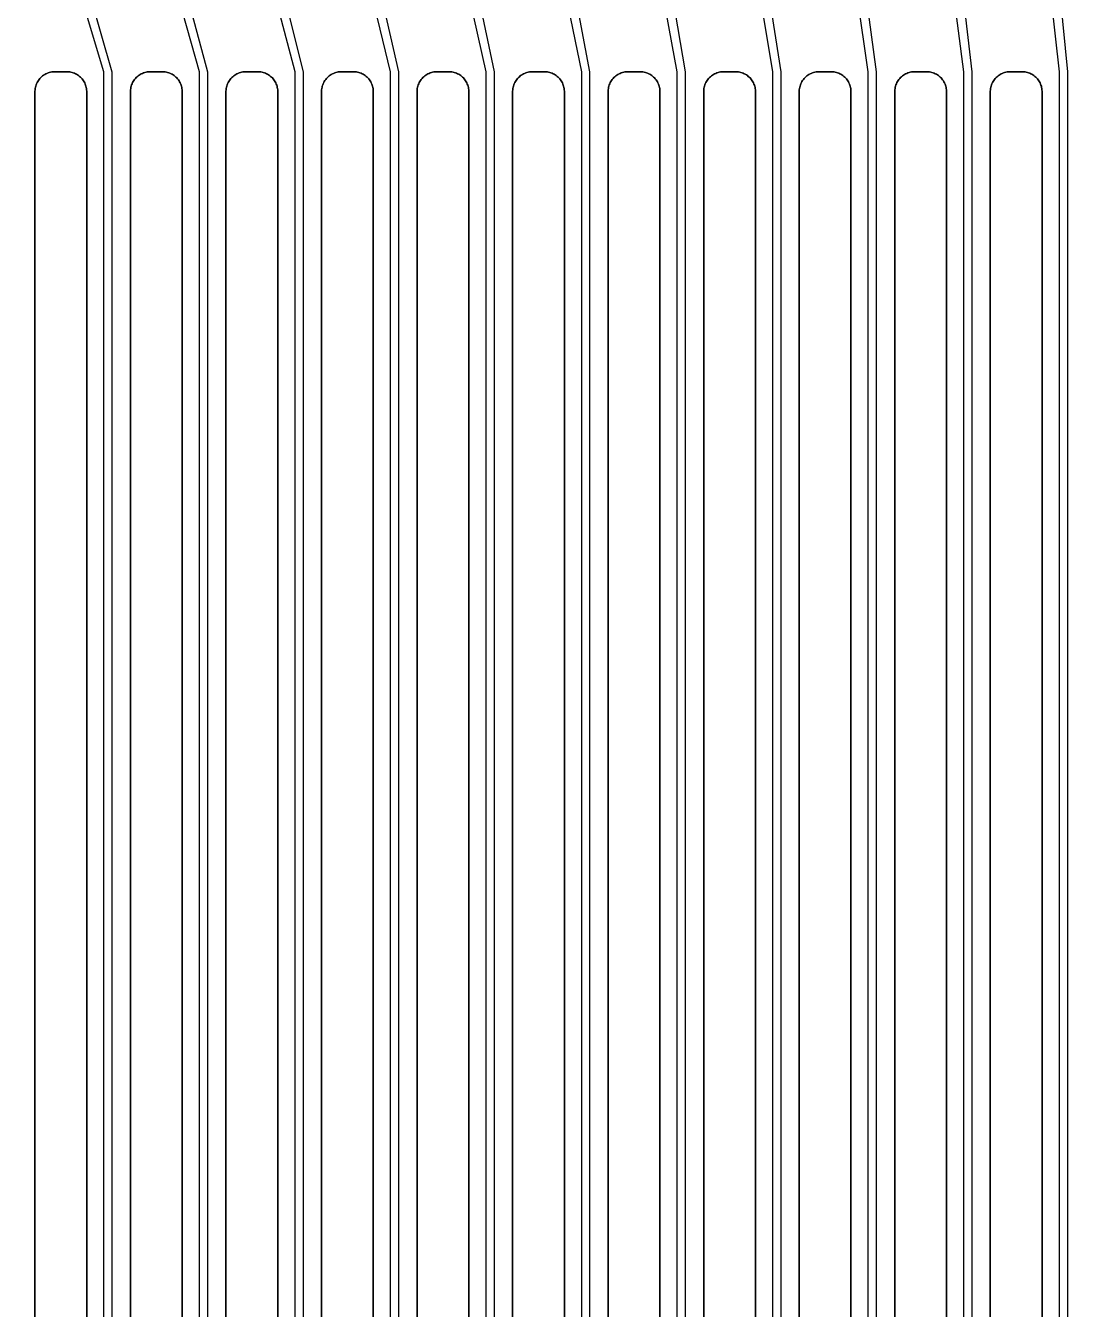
# Model space of a CAD drawing. Extents: x -2057 to 2225, y -44 to 31181.
# Drawn here: x -323.5 to -61.9, y 8729.4 to 9051.8 of the extents above; entities that cross this region are included whole.
import ezdxf

# ---------------------------------------------------------------- set-up
doc = ezdxf.new("R2010")
doc.units = 0
for name, color, linetype in [('etching', 7, 'CONTINUOUS'), ('L3D0_etching3', 5, 'CONTINUOUS'), ('metalization', 8, 'CONTINUOUS'), ('polyimide', 9, 'CONTINUOUS')]:
    doc.layers.add(name, color=color, linetype=linetype)

msp = doc.modelspace()

# ---------------------------------------------------------------- linework, layer by layer
at = {"layer": 'etching'}
for points in [[(-321.208, 2092.185), (-321.208, 9035.377), (-321.188, 9035.691), (-321.149, 9036.003), (-321.09, 9036.311), (-321.012, 9036.616), (-320.914, 9036.915), (-320.799, 9037.207), (-320.665, 9037.491), (-320.514, 9037.766), (-320.345, 9038.032), (-320.16, 9038.286), (-319.96, 9038.528), (-319.745, 9038.757), (-319.516, 9038.972), (-319.274, 9039.173), (-319.02, 9039.357), (-318.754, 9039.526), (-318.479, 9039.677), (-318.194, 9039.811), (-317.902, 9039.927), (-317.603, 9040.024), (-317.299, 9040.102), (-316.99, 9040.161), (-316.678, 9040.2), (-316.365, 9040.22), (-313.057, 9040.22), (-312.755, 9040.202), (-312.455, 9040.165), (-312.158, 9040.111), (-311.864, 9040.039), (-311.576, 9039.949), (-311.293, 9039.842), (-311.018, 9039.717), (-310.75, 9039.577), (-310.492, 9039.421), (-310.243, 9039.249), (-310.005, 9039.063), (-309.779, 9038.862), (-309.565, 9038.649), (-309.365, 9038.423), (-309.179, 9038.185), (-309.007, 9037.936), (-308.851, 9037.677), (-308.71, 9037.41), (-308.586, 9037.134), (-308.479, 9036.852), (-308.389, 9036.563), (-308.317, 9036.27), (-308.262, 9035.973), (-308.226, 9035.673), (-308.208, 9035.371), (-308.208, 1992.185)], [(-297.208, 1992.185), (-297.208, 9035.377), (-297.188, 9035.691), (-297.149, 9036.003), (-297.09, 9036.311), (-297.012, 9036.616), (-296.914, 9036.915), (-296.799, 9037.207), (-296.665, 9037.491), (-296.514, 9037.766), (-296.345, 9038.032), (-296.16, 9038.286), (-295.96, 9038.528), (-295.745, 9038.757), (-295.516, 9038.972), (-295.274, 9039.173), (-295.02, 9039.357), (-294.754, 9039.526), (-294.479, 9039.677), (-294.194, 9039.811), (-293.902, 9039.927), (-293.603, 9040.024), (-293.299, 9040.102), (-292.99, 9040.161), (-292.678, 9040.2), (-292.365, 9040.22), (-289.057, 9040.22), (-288.755, 9040.202), (-288.455, 9040.165), (-288.158, 9040.111), (-287.864, 9040.039), (-287.576, 9039.949), (-287.293, 9039.842), (-287.018, 9039.717), (-286.75, 9039.577), (-286.492, 9039.421), (-286.243, 9039.249), (-286.005, 9039.063), (-285.779, 9038.862), (-285.565, 9038.649), (-285.365, 9038.423), (-285.179, 9038.185), (-285.007, 9037.936), (-284.851, 9037.677), (-284.71, 9037.41), (-284.586, 9037.134), (-284.479, 9036.852), (-284.389, 9036.563), (-284.317, 9036.27), (-284.262, 9035.973), (-284.226, 9035.673), (-284.208, 9035.371), (-284.208, 1892.185)], [(-273.208, 1892.185), (-273.208, 9035.377), (-273.188, 9035.691), (-273.149, 9036.003), (-273.09, 9036.311), (-273.012, 9036.616), (-272.914, 9036.915), (-272.799, 9037.207), (-272.665, 9037.491), (-272.514, 9037.766), (-272.345, 9038.032), (-272.16, 9038.286), (-271.96, 9038.528), (-271.745, 9038.757), (-271.516, 9038.972), (-271.274, 9039.173), (-271.02, 9039.357), (-270.754, 9039.526), (-270.479, 9039.677), (-270.194, 9039.811), (-269.902, 9039.927), (-269.603, 9040.024), (-269.299, 9040.102), (-268.99, 9040.161), (-268.678, 9040.2), (-268.365, 9040.22), (-265.057, 9040.22), (-264.755, 9040.202), (-264.455, 9040.165), (-264.158, 9040.111), (-263.864, 9040.039), (-263.576, 9039.949), (-263.293, 9039.842), (-263.018, 9039.717), (-262.75, 9039.577), (-262.492, 9039.421), (-262.243, 9039.249), (-262.005, 9039.063), (-261.779, 9038.862), (-261.565, 9038.649), (-261.365, 9038.423), (-261.179, 9038.185), (-261.007, 9037.936), (-260.851, 9037.677), (-260.71, 9037.41), (-260.586, 9037.134), (-260.479, 9036.852), (-260.389, 9036.563), (-260.317, 9036.27), (-260.262, 9035.973), (-260.226, 9035.673), (-260.208, 9035.371), (-260.208, 1792.185)], [(-249.208, 1792.185), (-249.208, 9035.377), (-249.188, 9035.691), (-249.149, 9036.003), (-249.09, 9036.311), (-249.012, 9036.616), (-248.914, 9036.915), (-248.799, 9037.207), (-248.665, 9037.491), (-248.514, 9037.766), (-248.345, 9038.032), (-248.16, 9038.286), (-247.96, 9038.528), (-247.745, 9038.757), (-247.516, 9038.972), (-247.274, 9039.173), (-247.02, 9039.357), (-246.754, 9039.526), (-246.479, 9039.677), (-246.194, 9039.811), (-245.902, 9039.927), (-245.603, 9040.024), (-245.299, 9040.102), (-244.99, 9040.161), (-244.678, 9040.2), (-244.365, 9040.22), (-241.057, 9040.22), (-240.755, 9040.202), (-240.455, 9040.165), (-240.158, 9040.111), (-239.864, 9040.039), (-239.576, 9039.949), (-239.293, 9039.842), (-239.018, 9039.717), (-238.75, 9039.577), (-238.492, 9039.421), (-238.243, 9039.249), (-238.005, 9039.063), (-237.779, 9038.862), (-237.565, 9038.649), (-237.365, 9038.423), (-237.179, 9038.185), (-237.007, 9037.936), (-236.851, 9037.677), (-236.71, 9037.41), (-236.586, 9037.134), (-236.479, 9036.852), (-236.389, 9036.563), (-236.317, 9036.27), (-236.262, 9035.973), (-236.226, 9035.673), (-236.208, 9035.371), (-236.208, 1692.185)], [(-225.208, 1692.185), (-225.208, 9035.377), (-225.188, 9035.691), (-225.149, 9036.003), (-225.09, 9036.311), (-225.012, 9036.616), (-224.914, 9036.915), (-224.799, 9037.207), (-224.665, 9037.491), (-224.514, 9037.766), (-224.345, 9038.032), (-224.16, 9038.286), (-223.96, 9038.528), (-223.745, 9038.757), (-223.516, 9038.972), (-223.274, 9039.173), (-223.02, 9039.357), (-222.754, 9039.526), (-222.479, 9039.677), (-222.194, 9039.811), (-221.902, 9039.927), (-221.603, 9040.024), (-221.299, 9040.102), (-220.99, 9040.161), (-220.678, 9040.2), (-220.365, 9040.22), (-217.057, 9040.22), (-216.755, 9040.202), (-216.455, 9040.165), (-216.158, 9040.111), (-215.864, 9040.039), (-215.576, 9039.949), (-215.293, 9039.842), (-215.018, 9039.717), (-214.75, 9039.577), (-214.492, 9039.421), (-214.243, 9039.249), (-214.005, 9039.063), (-213.779, 9038.862), (-213.565, 9038.649), (-213.365, 9038.423), (-213.179, 9038.185), (-213.007, 9037.936), (-212.851, 9037.677), (-212.71, 9037.41), (-212.586, 9037.134), (-212.479, 9036.852), (-212.389, 9036.563), (-212.317, 9036.27), (-212.262, 9035.973), (-212.226, 9035.673), (-212.208, 9035.371), (-212.208, 1592.185)], [(-201.208, 1592.185), (-201.208, 9035.377), (-201.188, 9035.691), (-201.149, 9036.003), (-201.09, 9036.311), (-201.012, 9036.616), (-200.914, 9036.915), (-200.799, 9037.207), (-200.665, 9037.491), (-200.514, 9037.766), (-200.345, 9038.032), (-200.16, 9038.286), (-199.96, 9038.528), (-199.745, 9038.757), (-199.516, 9038.972), (-199.274, 9039.173), (-199.02, 9039.357), (-198.754, 9039.526), (-198.479, 9039.677), (-198.194, 9039.811), (-197.902, 9039.927), (-197.603, 9040.024), (-197.299, 9040.102), (-196.99, 9040.161), (-196.678, 9040.2), (-196.365, 9040.22), (-193.057, 9040.22), (-192.755, 9040.202), (-192.455, 9040.165), (-192.158, 9040.111), (-191.864, 9040.039), (-191.576, 9039.949), (-191.293, 9039.842), (-191.018, 9039.717), (-190.75, 9039.577), (-190.492, 9039.421), (-190.243, 9039.249), (-190.005, 9039.063), (-189.779, 9038.862), (-189.565, 9038.649), (-189.365, 9038.423), (-189.179, 9038.185), (-189.007, 9037.936), (-188.851, 9037.677), (-188.71, 9037.41), (-188.586, 9037.134), (-188.479, 9036.852), (-188.389, 9036.563), (-188.317, 9036.27), (-188.262, 9035.973), (-188.226, 9035.673), (-188.208, 9035.371), (-188.208, 1492.185)], [(-177.208, 1492.185), (-177.208, 9035.377), (-177.188, 9035.691), (-177.149, 9036.003), (-177.09, 9036.311), (-177.012, 9036.616), (-176.914, 9036.915), (-176.799, 9037.207), (-176.665, 9037.491), (-176.514, 9037.766), (-176.345, 9038.032), (-176.16, 9038.286), (-175.96, 9038.528), (-175.745, 9038.757), (-175.516, 9038.972), (-175.274, 9039.173), (-175.02, 9039.357), (-174.754, 9039.526), (-174.479, 9039.677), (-174.194, 9039.811), (-173.902, 9039.927), (-173.603, 9040.024), (-173.299, 9040.102), (-172.99, 9040.161), (-172.678, 9040.2), (-172.365, 9040.22), (-169.057, 9040.22), (-168.755, 9040.202), (-168.455, 9040.165), (-168.158, 9040.111), (-167.864, 9040.039), (-167.576, 9039.949), (-167.293, 9039.842), (-167.018, 9039.717), (-166.75, 9039.577), (-166.492, 9039.421), (-166.243, 9039.249), (-166.005, 9039.063), (-165.779, 9038.862), (-165.565, 9038.649), (-165.365, 9038.423), (-165.179, 9038.185), (-165.007, 9037.936), (-164.851, 9037.677), (-164.71, 9037.41), (-164.586, 9037.134), (-164.479, 9036.852), (-164.389, 9036.563), (-164.317, 9036.27), (-164.262, 9035.973), (-164.226, 9035.673), (-164.208, 9035.371), (-164.208, 1392.185)], [(-153.208, 1392.185), (-153.208, 9035.377), (-153.188, 9035.691), (-153.149, 9036.003), (-153.09, 9036.311), (-153.012, 9036.616), (-152.914, 9036.915), (-152.799, 9037.207), (-152.665, 9037.491), (-152.514, 9037.766), (-152.345, 9038.032), (-152.16, 9038.286), (-151.96, 9038.528), (-151.745, 9038.757), (-151.516, 9038.972), (-151.274, 9039.173), (-151.02, 9039.357), (-150.754, 9039.526), (-150.479, 9039.677), (-150.194, 9039.811), (-149.902, 9039.927), (-149.603, 9040.024), (-149.299, 9040.102), (-148.99, 9040.161), (-148.678, 9040.2), (-148.365, 9040.22), (-145.057, 9040.22), (-144.755, 9040.202), (-144.455, 9040.165), (-144.158, 9040.111), (-143.864, 9040.039), (-143.576, 9039.949), (-143.293, 9039.842), (-143.018, 9039.717), (-142.75, 9039.577), (-142.492, 9039.421), (-142.243, 9039.249), (-142.005, 9039.063), (-141.779, 9038.862), (-141.565, 9038.649), (-141.365, 9038.423), (-141.179, 9038.185), (-141.007, 9037.936), (-140.851, 9037.677), (-140.71, 9037.41), (-140.586, 9037.134), (-140.479, 9036.852), (-140.389, 9036.563), (-140.317, 9036.27), (-140.262, 9035.973), (-140.226, 9035.673), (-140.208, 9035.371), (-140.208, 1292.185)], [(-129.208, 1292.185), (-129.208, 9035.377), (-129.188, 9035.691), (-129.149, 9036.003), (-129.09, 9036.311), (-129.012, 9036.616), (-128.914, 9036.915), (-128.799, 9037.207), (-128.665, 9037.491), (-128.514, 9037.766), (-128.345, 9038.032), (-128.16, 9038.286), (-127.96, 9038.528), (-127.745, 9038.757), (-127.516, 9038.972), (-127.274, 9039.173), (-127.02, 9039.357), (-126.754, 9039.526), (-126.479, 9039.677), (-126.194, 9039.811), (-125.902, 9039.927), (-125.603, 9040.024), (-125.299, 9040.102), (-124.99, 9040.161), (-124.678, 9040.2), (-124.365, 9040.22), (-121.057, 9040.22), (-120.755, 9040.202), (-120.455, 9040.165), (-120.158, 9040.111), (-119.864, 9040.039), (-119.576, 9039.949), (-119.293, 9039.842), (-119.018, 9039.717), (-118.75, 9039.577), (-118.492, 9039.421), (-118.243, 9039.249), (-118.005, 9039.063), (-117.779, 9038.862), (-117.565, 9038.649), (-117.365, 9038.423), (-117.179, 9038.185), (-117.007, 9037.936), (-116.851, 9037.677), (-116.71, 9037.41), (-116.586, 9037.134), (-116.479, 9036.852), (-116.389, 9036.563), (-116.317, 9036.27), (-116.262, 9035.973), (-116.226, 9035.673), (-116.208, 9035.371), (-116.208, 1192.185)], [(-105.208, 1192.185), (-105.208, 9035.377), (-105.188, 9035.691), (-105.149, 9036.003), (-105.09, 9036.311), (-105.012, 9036.616), (-104.914, 9036.915), (-104.799, 9037.207), (-104.665, 9037.491), (-104.514, 9037.766), (-104.345, 9038.032), (-104.16, 9038.286), (-103.96, 9038.528), (-103.745, 9038.757), (-103.516, 9038.972), (-103.274, 9039.173), (-103.02, 9039.357), (-102.754, 9039.526), (-102.479, 9039.677), (-102.194, 9039.811), (-101.902, 9039.927), (-101.603, 9040.024), (-101.299, 9040.102), (-100.99, 9040.161), (-100.678, 9040.2), (-100.365, 9040.22), (-97.057, 9040.22), (-96.755, 9040.202), (-96.455, 9040.165), (-96.158, 9040.111), (-95.864, 9040.039), (-95.576, 9039.949), (-95.293, 9039.842), (-95.018, 9039.717), (-94.75, 9039.577), (-94.492, 9039.421), (-94.243, 9039.249), (-94.005, 9039.063), (-93.779, 9038.862), (-93.565, 9038.649), (-93.365, 9038.423), (-93.179, 9038.185), (-93.007, 9037.936), (-92.851, 9037.677), (-92.71, 9037.41), (-92.586, 9037.134), (-92.479, 9036.852), (-92.389, 9036.563), (-92.317, 9036.27), (-92.262, 9035.973), (-92.226, 9035.673), (-92.208, 9035.371), (-92.208, 1092.185)], [(-81.208, 1092.185), (-81.208, 9035.377), (-81.188, 9035.691), (-81.149, 9036.003), (-81.09, 9036.311), (-81.012, 9036.616), (-80.914, 9036.915), (-80.799, 9037.207), (-80.665, 9037.491), (-80.514, 9037.766), (-80.345, 9038.032), (-80.16, 9038.286), (-79.96, 9038.528), (-79.745, 9038.757), (-79.516, 9038.972), (-79.274, 9039.173), (-79.02, 9039.357), (-78.754, 9039.526), (-78.479, 9039.677), (-78.194, 9039.811), (-77.902, 9039.927), (-77.603, 9040.024), (-77.299, 9040.102), (-76.99, 9040.161), (-76.678, 9040.2), (-76.365, 9040.22), (-73.057, 9040.22), (-72.755, 9040.202), (-72.455, 9040.165), (-72.158, 9040.111), (-71.864, 9040.039), (-71.576, 9039.949), (-71.293, 9039.842), (-71.018, 9039.717), (-70.75, 9039.577), (-70.492, 9039.421), (-70.243, 9039.249), (-70.005, 9039.063), (-69.779, 9038.862), (-69.565, 9038.649), (-69.365, 9038.423), (-69.179, 9038.185), (-69.007, 9037.936), (-68.851, 9037.677), (-68.71, 9037.41), (-68.586, 9037.134), (-68.479, 9036.852), (-68.389, 9036.563), (-68.317, 9036.27), (-68.262, 9035.973), (-68.226, 9035.673), (-68.208, 9035.371), (-68.208, 992.185)]]:
    msp.add_lwpolyline(points, dxfattribs=at)
at = {"layer": 'L3D0_etching3'}
for points in [[(-321.208, 2092.185), (-321.208, 9035.377), (-321.188, 9035.691), (-321.149, 9036.003), (-321.09, 9036.311), (-321.012, 9036.616), (-320.914, 9036.915), (-320.799, 9037.207), (-320.665, 9037.491), (-320.514, 9037.766), (-320.345, 9038.032), (-320.16, 9038.286), (-319.96, 9038.528), (-319.745, 9038.757), (-319.516, 9038.972), (-319.274, 9039.173), (-319.02, 9039.357), (-318.754, 9039.526), (-318.479, 9039.677), (-318.194, 9039.811), (-317.902, 9039.927), (-317.603, 9040.024), (-317.299, 9040.102), (-316.99, 9040.161), (-316.678, 9040.2), (-316.365, 9040.22), (-313.057, 9040.22), (-312.755, 9040.202), (-312.455, 9040.165), (-312.158, 9040.111), (-311.864, 9040.039), (-311.576, 9039.949), (-311.293, 9039.842), (-311.018, 9039.717), (-310.75, 9039.577), (-310.492, 9039.421), (-310.243, 9039.249), (-310.005, 9039.063), (-309.779, 9038.862), (-309.565, 9038.649), (-309.365, 9038.423), (-309.179, 9038.185), (-309.007, 9037.936), (-308.851, 9037.677), (-308.71, 9037.41), (-308.586, 9037.134), (-308.479, 9036.852), (-308.389, 9036.563), (-308.317, 9036.27), (-308.262, 9035.973), (-308.226, 9035.673), (-308.208, 9035.371), (-308.208, 1992.185)], [(-297.208, 1992.185), (-297.208, 9035.377), (-297.188, 9035.691), (-297.149, 9036.003), (-297.09, 9036.311), (-297.012, 9036.616), (-296.914, 9036.915), (-296.799, 9037.207), (-296.665, 9037.491), (-296.514, 9037.766), (-296.345, 9038.032), (-296.16, 9038.286), (-295.96, 9038.528), (-295.745, 9038.757), (-295.516, 9038.972), (-295.274, 9039.173), (-295.02, 9039.357), (-294.754, 9039.526), (-294.479, 9039.677), (-294.194, 9039.811), (-293.902, 9039.927), (-293.603, 9040.024), (-293.299, 9040.102), (-292.99, 9040.161), (-292.678, 9040.2), (-292.365, 9040.22), (-289.057, 9040.22), (-288.755, 9040.202), (-288.455, 9040.165), (-288.158, 9040.111), (-287.864, 9040.039), (-287.576, 9039.949), (-287.293, 9039.842), (-287.018, 9039.717), (-286.75, 9039.577), (-286.492, 9039.421), (-286.243, 9039.249), (-286.005, 9039.063), (-285.779, 9038.862), (-285.565, 9038.649), (-285.365, 9038.423), (-285.179, 9038.185), (-285.007, 9037.936), (-284.851, 9037.677), (-284.71, 9037.41), (-284.586, 9037.134), (-284.479, 9036.852), (-284.389, 9036.563), (-284.317, 9036.27), (-284.262, 9035.973), (-284.226, 9035.673), (-284.208, 9035.371), (-284.208, 1892.185)], [(-273.208, 1892.185), (-273.208, 9035.377), (-273.188, 9035.691), (-273.149, 9036.003), (-273.09, 9036.311), (-273.012, 9036.616), (-272.914, 9036.915), (-272.799, 9037.207), (-272.665, 9037.491), (-272.514, 9037.766), (-272.345, 9038.032), (-272.16, 9038.286), (-271.96, 9038.528), (-271.745, 9038.757), (-271.516, 9038.972), (-271.274, 9039.173), (-271.02, 9039.357), (-270.754, 9039.526), (-270.479, 9039.677), (-270.194, 9039.811), (-269.902, 9039.927), (-269.603, 9040.024), (-269.299, 9040.102), (-268.99, 9040.161), (-268.678, 9040.2), (-268.365, 9040.22), (-265.057, 9040.22), (-264.755, 9040.202), (-264.455, 9040.165), (-264.158, 9040.111), (-263.864, 9040.039), (-263.576, 9039.949), (-263.293, 9039.842), (-263.018, 9039.717), (-262.75, 9039.577), (-262.492, 9039.421), (-262.243, 9039.249), (-262.005, 9039.063), (-261.779, 9038.862), (-261.565, 9038.649), (-261.365, 9038.423), (-261.179, 9038.185), (-261.007, 9037.936), (-260.851, 9037.677), (-260.71, 9037.41), (-260.586, 9037.134), (-260.479, 9036.852), (-260.389, 9036.563), (-260.317, 9036.27), (-260.262, 9035.973), (-260.226, 9035.673), (-260.208, 9035.371), (-260.208, 1792.185)], [(-249.208, 1792.185), (-249.208, 9035.377), (-249.188, 9035.691), (-249.149, 9036.003), (-249.09, 9036.311), (-249.012, 9036.616), (-248.914, 9036.915), (-248.799, 9037.207), (-248.665, 9037.491), (-248.514, 9037.766), (-248.345, 9038.032), (-248.16, 9038.286), (-247.96, 9038.528), (-247.745, 9038.757), (-247.516, 9038.972), (-247.274, 9039.173), (-247.02, 9039.357), (-246.754, 9039.526), (-246.479, 9039.677), (-246.194, 9039.811), (-245.902, 9039.927), (-245.603, 9040.024), (-245.299, 9040.102), (-244.99, 9040.161), (-244.678, 9040.2), (-244.365, 9040.22), (-241.057, 9040.22), (-240.755, 9040.202), (-240.455, 9040.165), (-240.158, 9040.111), (-239.864, 9040.039), (-239.576, 9039.949), (-239.293, 9039.842), (-239.018, 9039.717), (-238.75, 9039.577), (-238.492, 9039.421), (-238.243, 9039.249), (-238.005, 9039.063), (-237.779, 9038.862), (-237.565, 9038.649), (-237.365, 9038.423), (-237.179, 9038.185), (-237.007, 9037.936), (-236.851, 9037.677), (-236.71, 9037.41), (-236.586, 9037.134), (-236.479, 9036.852), (-236.389, 9036.563), (-236.317, 9036.27), (-236.262, 9035.973), (-236.226, 9035.673), (-236.208, 9035.371), (-236.208, 1692.185)], [(-225.208, 1692.185), (-225.208, 9035.377), (-225.188, 9035.691), (-225.149, 9036.003), (-225.09, 9036.311), (-225.012, 9036.616), (-224.914, 9036.915), (-224.799, 9037.207), (-224.665, 9037.491), (-224.514, 9037.766), (-224.345, 9038.032), (-224.16, 9038.286), (-223.96, 9038.528), (-223.745, 9038.757), (-223.516, 9038.972), (-223.274, 9039.173), (-223.02, 9039.357), (-222.754, 9039.526), (-222.479, 9039.677), (-222.194, 9039.811), (-221.902, 9039.927), (-221.603, 9040.024), (-221.299, 9040.102), (-220.99, 9040.161), (-220.678, 9040.2), (-220.365, 9040.22), (-217.057, 9040.22), (-216.755, 9040.202), (-216.455, 9040.165), (-216.158, 9040.111), (-215.864, 9040.039), (-215.576, 9039.949), (-215.293, 9039.842), (-215.018, 9039.717), (-214.75, 9039.577), (-214.492, 9039.421), (-214.243, 9039.249), (-214.005, 9039.063), (-213.779, 9038.862), (-213.565, 9038.649), (-213.365, 9038.423), (-213.179, 9038.185), (-213.007, 9037.936), (-212.851, 9037.677), (-212.71, 9037.41), (-212.586, 9037.134), (-212.479, 9036.852), (-212.389, 9036.563), (-212.317, 9036.27), (-212.262, 9035.973), (-212.226, 9035.673), (-212.208, 9035.371), (-212.208, 1592.185)], [(-201.208, 1592.185), (-201.208, 9035.377), (-201.188, 9035.691), (-201.149, 9036.003), (-201.09, 9036.311), (-201.012, 9036.616), (-200.914, 9036.915), (-200.799, 9037.207), (-200.665, 9037.491), (-200.514, 9037.766), (-200.345, 9038.032), (-200.16, 9038.286), (-199.96, 9038.528), (-199.745, 9038.757), (-199.516, 9038.972), (-199.274, 9039.173), (-199.02, 9039.357), (-198.754, 9039.526), (-198.479, 9039.677), (-198.194, 9039.811), (-197.902, 9039.927), (-197.603, 9040.024), (-197.299, 9040.102), (-196.99, 9040.161), (-196.678, 9040.2), (-196.365, 9040.22), (-193.057, 9040.22), (-192.755, 9040.202), (-192.455, 9040.165), (-192.158, 9040.111), (-191.864, 9040.039), (-191.576, 9039.949), (-191.293, 9039.842), (-191.018, 9039.717), (-190.75, 9039.577), (-190.492, 9039.421), (-190.243, 9039.249), (-190.005, 9039.063), (-189.779, 9038.862), (-189.565, 9038.649), (-189.365, 9038.423), (-189.179, 9038.185), (-189.007, 9037.936), (-188.851, 9037.677), (-188.71, 9037.41), (-188.586, 9037.134), (-188.479, 9036.852), (-188.389, 9036.563), (-188.317, 9036.27), (-188.262, 9035.973), (-188.226, 9035.673), (-188.208, 9035.371), (-188.208, 1492.185)], [(-177.208, 1492.185), (-177.208, 9035.377), (-177.188, 9035.691), (-177.149, 9036.003), (-177.09, 9036.311), (-177.012, 9036.616), (-176.914, 9036.915), (-176.799, 9037.207), (-176.665, 9037.491), (-176.514, 9037.766), (-176.345, 9038.032), (-176.16, 9038.286), (-175.96, 9038.528), (-175.745, 9038.757), (-175.516, 9038.972), (-175.274, 9039.173), (-175.02, 9039.357), (-174.754, 9039.526), (-174.479, 9039.677), (-174.194, 9039.811), (-173.902, 9039.927), (-173.603, 9040.024), (-173.299, 9040.102), (-172.99, 9040.161), (-172.678, 9040.2), (-172.365, 9040.22), (-169.057, 9040.22), (-168.755, 9040.202), (-168.455, 9040.165), (-168.158, 9040.111), (-167.864, 9040.039), (-167.576, 9039.949), (-167.293, 9039.842), (-167.018, 9039.717), (-166.75, 9039.577), (-166.492, 9039.421), (-166.243, 9039.249), (-166.005, 9039.063), (-165.779, 9038.862), (-165.565, 9038.649), (-165.365, 9038.423), (-165.179, 9038.185), (-165.007, 9037.936), (-164.851, 9037.677), (-164.71, 9037.41), (-164.586, 9037.134), (-164.479, 9036.852), (-164.389, 9036.563), (-164.317, 9036.27), (-164.262, 9035.973), (-164.226, 9035.673), (-164.208, 9035.371), (-164.208, 1392.185)], [(-153.208, 1392.185), (-153.208, 9035.377), (-153.188, 9035.691), (-153.149, 9036.003), (-153.09, 9036.311), (-153.012, 9036.616), (-152.914, 9036.915), (-152.799, 9037.207), (-152.665, 9037.491), (-152.514, 9037.766), (-152.345, 9038.032), (-152.16, 9038.286), (-151.96, 9038.528), (-151.745, 9038.757), (-151.516, 9038.972), (-151.274, 9039.173), (-151.02, 9039.357), (-150.754, 9039.526), (-150.479, 9039.677), (-150.194, 9039.811), (-149.902, 9039.927), (-149.603, 9040.024), (-149.299, 9040.102), (-148.99, 9040.161), (-148.678, 9040.2), (-148.365, 9040.22), (-145.057, 9040.22), (-144.755, 9040.202), (-144.455, 9040.165), (-144.158, 9040.111), (-143.864, 9040.039), (-143.576, 9039.949), (-143.293, 9039.842), (-143.018, 9039.717), (-142.75, 9039.577), (-142.492, 9039.421), (-142.243, 9039.249), (-142.005, 9039.063), (-141.779, 9038.862), (-141.565, 9038.649), (-141.365, 9038.423), (-141.179, 9038.185), (-141.007, 9037.936), (-140.851, 9037.677), (-140.71, 9037.41), (-140.586, 9037.134), (-140.479, 9036.852), (-140.389, 9036.563), (-140.317, 9036.27), (-140.262, 9035.973), (-140.226, 9035.673), (-140.208, 9035.371), (-140.208, 1292.185)], [(-129.208, 1292.185), (-129.208, 9035.377), (-129.188, 9035.691), (-129.149, 9036.003), (-129.09, 9036.311), (-129.012, 9036.616), (-128.914, 9036.915), (-128.799, 9037.207), (-128.665, 9037.491), (-128.514, 9037.766), (-128.345, 9038.032), (-128.16, 9038.286), (-127.96, 9038.528), (-127.745, 9038.757), (-127.516, 9038.972), (-127.274, 9039.173), (-127.02, 9039.357), (-126.754, 9039.526), (-126.479, 9039.677), (-126.194, 9039.811), (-125.902, 9039.927), (-125.603, 9040.024), (-125.299, 9040.102), (-124.99, 9040.161), (-124.678, 9040.2), (-124.365, 9040.22), (-121.057, 9040.22), (-120.755, 9040.202), (-120.455, 9040.165), (-120.158, 9040.111), (-119.864, 9040.039), (-119.576, 9039.949), (-119.293, 9039.842), (-119.018, 9039.717), (-118.75, 9039.577), (-118.492, 9039.421), (-118.243, 9039.249), (-118.005, 9039.063), (-117.779, 9038.862), (-117.565, 9038.649), (-117.365, 9038.423), (-117.179, 9038.185), (-117.007, 9037.936), (-116.851, 9037.677), (-116.71, 9037.41), (-116.586, 9037.134), (-116.479, 9036.852), (-116.389, 9036.563), (-116.317, 9036.27), (-116.262, 9035.973), (-116.226, 9035.673), (-116.208, 9035.371), (-116.208, 1192.185)], [(-105.208, 1192.185), (-105.208, 9035.377), (-105.188, 9035.691), (-105.149, 9036.003), (-105.09, 9036.311), (-105.012, 9036.616), (-104.914, 9036.915), (-104.799, 9037.207), (-104.665, 9037.491), (-104.514, 9037.766), (-104.345, 9038.032), (-104.16, 9038.286), (-103.96, 9038.528), (-103.745, 9038.757), (-103.516, 9038.972), (-103.274, 9039.173), (-103.02, 9039.357), (-102.754, 9039.526), (-102.479, 9039.677), (-102.194, 9039.811), (-101.902, 9039.927), (-101.603, 9040.024), (-101.299, 9040.102), (-100.99, 9040.161), (-100.678, 9040.2), (-100.365, 9040.22), (-97.057, 9040.22), (-96.755, 9040.202), (-96.455, 9040.165), (-96.158, 9040.111), (-95.864, 9040.039), (-95.576, 9039.949), (-95.293, 9039.842), (-95.018, 9039.717), (-94.75, 9039.577), (-94.492, 9039.421), (-94.243, 9039.249), (-94.005, 9039.063), (-93.779, 9038.862), (-93.565, 9038.649), (-93.365, 9038.423), (-93.179, 9038.185), (-93.007, 9037.936), (-92.851, 9037.677), (-92.71, 9037.41), (-92.586, 9037.134), (-92.479, 9036.852), (-92.389, 9036.563), (-92.317, 9036.27), (-92.262, 9035.973), (-92.226, 9035.673), (-92.208, 9035.371), (-92.208, 1092.185)], [(-81.208, 1092.185), (-81.208, 9035.377), (-81.188, 9035.691), (-81.149, 9036.003), (-81.09, 9036.311), (-81.012, 9036.616), (-80.914, 9036.915), (-80.799, 9037.207), (-80.665, 9037.491), (-80.514, 9037.766), (-80.345, 9038.032), (-80.16, 9038.286), (-79.96, 9038.528), (-79.745, 9038.757), (-79.516, 9038.972), (-79.274, 9039.173), (-79.02, 9039.357), (-78.754, 9039.526), (-78.479, 9039.677), (-78.194, 9039.811), (-77.902, 9039.927), (-77.603, 9040.024), (-77.299, 9040.102), (-76.99, 9040.161), (-76.678, 9040.2), (-76.365, 9040.22), (-73.057, 9040.22), (-72.755, 9040.202), (-72.455, 9040.165), (-72.158, 9040.111), (-71.864, 9040.039), (-71.576, 9039.949), (-71.293, 9039.842), (-71.018, 9039.717), (-70.75, 9039.577), (-70.492, 9039.421), (-70.243, 9039.249), (-70.005, 9039.063), (-69.779, 9038.862), (-69.565, 9038.649), (-69.365, 9038.423), (-69.179, 9038.185), (-69.007, 9037.936), (-68.851, 9037.677), (-68.71, 9037.41), (-68.586, 9037.134), (-68.479, 9036.852), (-68.389, 9036.563), (-68.317, 9036.27), (-68.262, 9035.973), (-68.226, 9035.673), (-68.208, 9035.371), (-68.208, 992.185)]]:
    msp.add_lwpolyline(points, dxfattribs=at)
at = {"layer": 'metalization'}
for points in [[(-63.858, 987.204), (-63.858, 9040.22), (-211.358, 10394.312), (-211.358, 26916.448)], [(-191.358, 26916.448), (-191.358, 10394.312), (-61.858, 9040.22), (-61.858, 987.204)], [(-87.858, 1087.204), (-87.858, 9040.22), (-261.358, 10394.312), (-261.358, 26676.386)], [(-241.358, 26676.386), (-241.358, 10394.312), (-85.858, 9040.22), (-85.858, 1087.204)], [(-111.858, 1187.204), (-111.858, 9040.22), (-311.358, 10394.312), (-311.358, 26436.323)], [(-291.358, 26436.323), (-291.358, 10394.312), (-109.858, 9040.22), (-109.858, 1187.204)], [(-135.858, 1287.204), (-135.858, 9040.22), (-361.358, 10394.312), (-361.358, 26196.261)], [(-341.358, 26196.261), (-341.358, 10394.312), (-133.858, 9040.22), (-133.858, 1287.204)], [(-159.858, 1387.204), (-159.858, 9040.22), (-411.358, 10394.312), (-411.358, 25956.199)], [(-391.358, 25956.199), (-391.358, 10394.312), (-157.858, 9040.22), (-157.858, 1387.204)], [(-183.858, 1487.204), (-183.858, 9040.22), (-461.358, 10394.312), (-461.358, 25716.137)], [(-441.358, 25716.137), (-441.358, 10394.312), (-181.858, 9040.22), (-181.858, 1487.204)], [(-207.858, 1587.204), (-207.858, 9040.22), (-511.358, 10394.312), (-511.358, 25476.075)], [(-491.358, 25476.075), (-491.358, 10394.312), (-205.858, 9040.22), (-205.858, 1587.204)], [(-231.858, 1687.204), (-231.858, 9040.22), (-561.358, 10394.312), (-561.358, 25236.013)], [(-541.358, 25236.013), (-541.358, 10394.312), (-229.858, 9040.22), (-229.858, 1687.204)], [(-255.858, 1787.204), (-255.858, 9040.22), (-611.358, 10394.312), (-611.358, 24995.951)], [(-591.358, 24995.951), (-591.358, 10394.312), (-253.858, 9040.22), (-253.858, 1787.204)], [(-279.858, 1887.204), (-279.858, 9040.22), (-661.358, 10394.312), (-661.358, 24755.889)], [(-641.358, 24755.889), (-641.358, 10394.312), (-277.858, 9040.22), (-277.858, 1887.204)], [(-303.858, 1987.204), (-303.858, 9040.22), (-711.358, 10394.312), (-711.358, 24515.827)], [(-691.358, 24515.827), (-691.358, 10394.312), (-301.858, 9040.22), (-301.858, 1987.204)]]:
    msp.add_lwpolyline(points, dxfattribs=at)
at = {"layer": 'polyimide'}
for points in [[(-308.208, 1992.185), (-308.208, 9035.371), (-308.226, 9035.673), (-308.262, 9035.973), (-308.317, 9036.27), (-308.389, 9036.563), (-308.479, 9036.852), (-308.586, 9037.134), (-308.71, 9037.41), (-308.851, 9037.677), (-309.007, 9037.936), (-309.179, 9038.185), (-309.365, 9038.423), (-309.565, 9038.649), (-309.779, 9038.862), (-310.005, 9039.063), (-310.243, 9039.249), (-310.492, 9039.421), (-310.75, 9039.577), (-311.018, 9039.717), (-311.293, 9039.842), (-311.576, 9039.949), (-311.864, 9040.039), (-312.158, 9040.111), (-312.455, 9040.165), (-312.755, 9040.202), (-313.057, 9040.22), (-316.365, 9040.22), (-316.678, 9040.2), (-316.99, 9040.161), (-317.299, 9040.102), (-317.603, 9040.024), (-317.902, 9039.927), (-318.194, 9039.811), (-318.479, 9039.677), (-318.754, 9039.526), (-319.02, 9039.357), (-319.274, 9039.173), (-319.516, 9038.972), (-319.745, 9038.757), (-319.96, 9038.528), (-320.16, 9038.286), (-320.345, 9038.032), (-320.514, 9037.766), (-320.665, 9037.491), (-320.799, 9037.207), (-320.914, 9036.915), (-321.012, 9036.616), (-321.09, 9036.311), (-321.149, 9036.003), (-321.188, 9035.691), (-321.208, 9035.377), (-321.208, 2092.185)], [(-321.208, 2092.185), (-321.208, 9035.377), (-321.188, 9035.691), (-321.149, 9036.003), (-321.09, 9036.311), (-321.012, 9036.616), (-320.914, 9036.915), (-320.799, 9037.207), (-320.665, 9037.491), (-320.514, 9037.766), (-320.345, 9038.032), (-320.16, 9038.286), (-319.96, 9038.528), (-319.745, 9038.757), (-319.516, 9038.972), (-319.274, 9039.173), (-319.02, 9039.357), (-318.754, 9039.526), (-318.479, 9039.677), (-318.194, 9039.811), (-317.902, 9039.927), (-317.603, 9040.024), (-317.299, 9040.102), (-316.99, 9040.161), (-316.678, 9040.2), (-316.365, 9040.22), (-313.057, 9040.22), (-312.755, 9040.202), (-312.455, 9040.165), (-312.158, 9040.111), (-311.864, 9040.039), (-311.576, 9039.949), (-311.293, 9039.842), (-311.018, 9039.717), (-310.75, 9039.577), (-310.492, 9039.421), (-310.243, 9039.249), (-310.005, 9039.063), (-309.779, 9038.862), (-309.565, 9038.649), (-309.365, 9038.423), (-309.179, 9038.185), (-309.007, 9037.936), (-308.851, 9037.677), (-308.71, 9037.41), (-308.586, 9037.134), (-308.479, 9036.852), (-308.389, 9036.563), (-308.317, 9036.27), (-308.262, 9035.973), (-308.226, 9035.673), (-308.208, 9035.371), (-308.208, 1992.185)], [(-284.208, 1892.185), (-284.208, 9035.371), (-284.226, 9035.673), (-284.262, 9035.973), (-284.317, 9036.27), (-284.389, 9036.563), (-284.479, 9036.852), (-284.586, 9037.134), (-284.71, 9037.41), (-284.851, 9037.677), (-285.007, 9037.936), (-285.179, 9038.185), (-285.365, 9038.423), (-285.565, 9038.649), (-285.779, 9038.862), (-286.005, 9039.063), (-286.243, 9039.249), (-286.492, 9039.421), (-286.75, 9039.577), (-287.018, 9039.717), (-287.293, 9039.842), (-287.576, 9039.949), (-287.864, 9040.039), (-288.158, 9040.111), (-288.455, 9040.165), (-288.755, 9040.202), (-289.057, 9040.22), (-292.365, 9040.22), (-292.678, 9040.2), (-292.99, 9040.161), (-293.299, 9040.102), (-293.603, 9040.024), (-293.902, 9039.927), (-294.194, 9039.811), (-294.479, 9039.677), (-294.754, 9039.526), (-295.02, 9039.357), (-295.274, 9039.173), (-295.516, 9038.972), (-295.745, 9038.757), (-295.96, 9038.528), (-296.16, 9038.286), (-296.345, 9038.032), (-296.514, 9037.766), (-296.665, 9037.491), (-296.799, 9037.207), (-296.914, 9036.915), (-297.012, 9036.616), (-297.09, 9036.311), (-297.149, 9036.003), (-297.188, 9035.691), (-297.208, 9035.377), (-297.208, 1992.185)], [(-297.208, 1992.185), (-297.208, 9035.377), (-297.188, 9035.691), (-297.149, 9036.003), (-297.09, 9036.311), (-297.012, 9036.616), (-296.914, 9036.915), (-296.799, 9037.207), (-296.665, 9037.491), (-296.514, 9037.766), (-296.345, 9038.032), (-296.16, 9038.286), (-295.96, 9038.528), (-295.745, 9038.757), (-295.516, 9038.972), (-295.274, 9039.173), (-295.02, 9039.357), (-294.754, 9039.526), (-294.479, 9039.677), (-294.194, 9039.811), (-293.902, 9039.927), (-293.603, 9040.024), (-293.299, 9040.102), (-292.99, 9040.161), (-292.678, 9040.2), (-292.365, 9040.22), (-289.057, 9040.22), (-288.755, 9040.202), (-288.455, 9040.165), (-288.158, 9040.111), (-287.864, 9040.039), (-287.576, 9039.949), (-287.293, 9039.842), (-287.018, 9039.717), (-286.75, 9039.577), (-286.492, 9039.421), (-286.243, 9039.249), (-286.005, 9039.063), (-285.779, 9038.862), (-285.565, 9038.649), (-285.365, 9038.423), (-285.179, 9038.185), (-285.007, 9037.936), (-284.851, 9037.677), (-284.71, 9037.41), (-284.586, 9037.134), (-284.479, 9036.852), (-284.389, 9036.563), (-284.317, 9036.27), (-284.262, 9035.973), (-284.226, 9035.673), (-284.208, 9035.371), (-284.208, 1892.185)], [(-260.208, 1792.185), (-260.208, 9035.371), (-260.226, 9035.673), (-260.262, 9035.973), (-260.317, 9036.27), (-260.389, 9036.563), (-260.479, 9036.852), (-260.586, 9037.134), (-260.71, 9037.41), (-260.851, 9037.677), (-261.007, 9037.936), (-261.179, 9038.185), (-261.365, 9038.423), (-261.565, 9038.649), (-261.779, 9038.862), (-262.005, 9039.063), (-262.243, 9039.249), (-262.492, 9039.421), (-262.75, 9039.577), (-263.018, 9039.717), (-263.293, 9039.842), (-263.576, 9039.949), (-263.864, 9040.039), (-264.158, 9040.111), (-264.455, 9040.165), (-264.755, 9040.202), (-265.057, 9040.22), (-268.365, 9040.22), (-268.678, 9040.2), (-268.99, 9040.161), (-269.299, 9040.102), (-269.603, 9040.024), (-269.902, 9039.927), (-270.194, 9039.811), (-270.479, 9039.677), (-270.754, 9039.526), (-271.02, 9039.357), (-271.274, 9039.173), (-271.516, 9038.972), (-271.745, 9038.757), (-271.96, 9038.528), (-272.16, 9038.286), (-272.345, 9038.032), (-272.514, 9037.766), (-272.665, 9037.491), (-272.799, 9037.207), (-272.914, 9036.915), (-273.012, 9036.616), (-273.09, 9036.311), (-273.149, 9036.003), (-273.188, 9035.691), (-273.208, 9035.377), (-273.208, 1892.185)], [(-273.208, 1892.185), (-273.208, 9035.377), (-273.188, 9035.691), (-273.149, 9036.003), (-273.09, 9036.311), (-273.012, 9036.616), (-272.914, 9036.915), (-272.799, 9037.207), (-272.665, 9037.491), (-272.514, 9037.766), (-272.345, 9038.032), (-272.16, 9038.286), (-271.96, 9038.528), (-271.745, 9038.757), (-271.516, 9038.972), (-271.274, 9039.173), (-271.02, 9039.357), (-270.754, 9039.526), (-270.479, 9039.677), (-270.194, 9039.811), (-269.902, 9039.927), (-269.603, 9040.024), (-269.299, 9040.102), (-268.99, 9040.161), (-268.678, 9040.2), (-268.365, 9040.22), (-265.057, 9040.22), (-264.755, 9040.202), (-264.455, 9040.165), (-264.158, 9040.111), (-263.864, 9040.039), (-263.576, 9039.949), (-263.293, 9039.842), (-263.018, 9039.717), (-262.75, 9039.577), (-262.492, 9039.421), (-262.243, 9039.249), (-262.005, 9039.063), (-261.779, 9038.862), (-261.565, 9038.649), (-261.365, 9038.423), (-261.179, 9038.185), (-261.007, 9037.936), (-260.851, 9037.677), (-260.71, 9037.41), (-260.586, 9037.134), (-260.479, 9036.852), (-260.389, 9036.563), (-260.317, 9036.27), (-260.262, 9035.973), (-260.226, 9035.673), (-260.208, 9035.371), (-260.208, 1792.185)], [(-236.208, 1692.185), (-236.208, 9035.371), (-236.226, 9035.673), (-236.262, 9035.973), (-236.317, 9036.27), (-236.389, 9036.563), (-236.479, 9036.852), (-236.586, 9037.134), (-236.71, 9037.41), (-236.851, 9037.677), (-237.007, 9037.936), (-237.179, 9038.185), (-237.365, 9038.423), (-237.565, 9038.649), (-237.779, 9038.862), (-238.005, 9039.063), (-238.243, 9039.249), (-238.492, 9039.421), (-238.75, 9039.577), (-239.018, 9039.717), (-239.293, 9039.842), (-239.576, 9039.949), (-239.864, 9040.039), (-240.158, 9040.111), (-240.455, 9040.165), (-240.755, 9040.202), (-241.057, 9040.22), (-244.365, 9040.22), (-244.678, 9040.2), (-244.99, 9040.161), (-245.299, 9040.102), (-245.603, 9040.024), (-245.902, 9039.927), (-246.194, 9039.811), (-246.479, 9039.677), (-246.754, 9039.526), (-247.02, 9039.357), (-247.274, 9039.173), (-247.516, 9038.972), (-247.745, 9038.757), (-247.96, 9038.528), (-248.16, 9038.286), (-248.345, 9038.032), (-248.514, 9037.766), (-248.665, 9037.491), (-248.799, 9037.207), (-248.914, 9036.915), (-249.012, 9036.616), (-249.09, 9036.311), (-249.149, 9036.003), (-249.188, 9035.691), (-249.208, 9035.377), (-249.208, 1792.185)], [(-249.208, 1792.185), (-249.208, 9035.377), (-249.188, 9035.691), (-249.149, 9036.003), (-249.09, 9036.311), (-249.012, 9036.616), (-248.914, 9036.915), (-248.799, 9037.207), (-248.665, 9037.491), (-248.514, 9037.766), (-248.345, 9038.032), (-248.16, 9038.286), (-247.96, 9038.528), (-247.745, 9038.757), (-247.516, 9038.972), (-247.274, 9039.173), (-247.02, 9039.357), (-246.754, 9039.526), (-246.479, 9039.677), (-246.194, 9039.811), (-245.902, 9039.927), (-245.603, 9040.024), (-245.299, 9040.102), (-244.99, 9040.161), (-244.678, 9040.2), (-244.365, 9040.22), (-241.057, 9040.22), (-240.755, 9040.202), (-240.455, 9040.165), (-240.158, 9040.111), (-239.864, 9040.039), (-239.576, 9039.949), (-239.293, 9039.842), (-239.018, 9039.717), (-238.75, 9039.577), (-238.492, 9039.421), (-238.243, 9039.249), (-238.005, 9039.063), (-237.779, 9038.862), (-237.565, 9038.649), (-237.365, 9038.423), (-237.179, 9038.185), (-237.007, 9037.936), (-236.851, 9037.677), (-236.71, 9037.41), (-236.586, 9037.134), (-236.479, 9036.852), (-236.389, 9036.563), (-236.317, 9036.27), (-236.262, 9035.973), (-236.226, 9035.673), (-236.208, 9035.371), (-236.208, 1692.185)], [(-212.208, 1592.185), (-212.208, 9035.371), (-212.226, 9035.673), (-212.262, 9035.973), (-212.317, 9036.27), (-212.389, 9036.563), (-212.479, 9036.852), (-212.586, 9037.134), (-212.71, 9037.41), (-212.851, 9037.677), (-213.007, 9037.936), (-213.179, 9038.185), (-213.365, 9038.423), (-213.565, 9038.649), (-213.779, 9038.862), (-214.005, 9039.063), (-214.243, 9039.249), (-214.492, 9039.421), (-214.75, 9039.577), (-215.018, 9039.717), (-215.293, 9039.842), (-215.576, 9039.949), (-215.864, 9040.039), (-216.158, 9040.111), (-216.455, 9040.165), (-216.755, 9040.202), (-217.057, 9040.22), (-220.365, 9040.22), (-220.678, 9040.2), (-220.99, 9040.161), (-221.299, 9040.102), (-221.603, 9040.024), (-221.902, 9039.927), (-222.194, 9039.811), (-222.479, 9039.677), (-222.754, 9039.526), (-223.02, 9039.357), (-223.274, 9039.173), (-223.516, 9038.972), (-223.745, 9038.757), (-223.96, 9038.528), (-224.16, 9038.286), (-224.345, 9038.032), (-224.514, 9037.766), (-224.665, 9037.491), (-224.799, 9037.207), (-224.914, 9036.915), (-225.012, 9036.616), (-225.09, 9036.311), (-225.149, 9036.003), (-225.188, 9035.691), (-225.208, 9035.377), (-225.208, 1692.185)], [(-225.208, 1692.185), (-225.208, 9035.377), (-225.188, 9035.691), (-225.149, 9036.003), (-225.09, 9036.311), (-225.012, 9036.616), (-224.914, 9036.915), (-224.799, 9037.207), (-224.665, 9037.491), (-224.514, 9037.766), (-224.345, 9038.032), (-224.16, 9038.286), (-223.96, 9038.528), (-223.745, 9038.757), (-223.516, 9038.972), (-223.274, 9039.173), (-223.02, 9039.357), (-222.754, 9039.526), (-222.479, 9039.677), (-222.194, 9039.811), (-221.902, 9039.927), (-221.603, 9040.024), (-221.299, 9040.102), (-220.99, 9040.161), (-220.678, 9040.2), (-220.365, 9040.22), (-217.057, 9040.22), (-216.755, 9040.202), (-216.455, 9040.165), (-216.158, 9040.111), (-215.864, 9040.039), (-215.576, 9039.949), (-215.293, 9039.842), (-215.018, 9039.717), (-214.75, 9039.577), (-214.492, 9039.421), (-214.243, 9039.249), (-214.005, 9039.063), (-213.779, 9038.862), (-213.565, 9038.649), (-213.365, 9038.423), (-213.179, 9038.185), (-213.007, 9037.936), (-212.851, 9037.677), (-212.71, 9037.41), (-212.586, 9037.134), (-212.479, 9036.852), (-212.389, 9036.563), (-212.317, 9036.27), (-212.262, 9035.973), (-212.226, 9035.673), (-212.208, 9035.371), (-212.208, 1592.185)], [(-188.208, 1492.185), (-188.208, 9035.371), (-188.226, 9035.673), (-188.262, 9035.973), (-188.317, 9036.27), (-188.389, 9036.563), (-188.479, 9036.852), (-188.586, 9037.134), (-188.71, 9037.41), (-188.851, 9037.677), (-189.007, 9037.936), (-189.179, 9038.185), (-189.365, 9038.423), (-189.565, 9038.649), (-189.779, 9038.862), (-190.005, 9039.063), (-190.243, 9039.249), (-190.492, 9039.421), (-190.75, 9039.577), (-191.018, 9039.717), (-191.293, 9039.842), (-191.576, 9039.949), (-191.864, 9040.039), (-192.158, 9040.111), (-192.455, 9040.165), (-192.755, 9040.202), (-193.057, 9040.22), (-196.365, 9040.22), (-196.678, 9040.2), (-196.99, 9040.161), (-197.299, 9040.102), (-197.603, 9040.024), (-197.902, 9039.927), (-198.194, 9039.811), (-198.479, 9039.677), (-198.754, 9039.526), (-199.02, 9039.357), (-199.274, 9039.173), (-199.516, 9038.972), (-199.745, 9038.757), (-199.96, 9038.528), (-200.16, 9038.286), (-200.345, 9038.032), (-200.514, 9037.766), (-200.665, 9037.491), (-200.799, 9037.207), (-200.914, 9036.915), (-201.012, 9036.616), (-201.09, 9036.311), (-201.149, 9036.003), (-201.188, 9035.691), (-201.208, 9035.377), (-201.208, 1592.185)], [(-201.208, 1592.185), (-201.208, 9035.377), (-201.188, 9035.691), (-201.149, 9036.003), (-201.09, 9036.311), (-201.012, 9036.616), (-200.914, 9036.915), (-200.799, 9037.207), (-200.665, 9037.491), (-200.514, 9037.766), (-200.345, 9038.032), (-200.16, 9038.286), (-199.96, 9038.528), (-199.745, 9038.757), (-199.516, 9038.972), (-199.274, 9039.173), (-199.02, 9039.357), (-198.754, 9039.526), (-198.479, 9039.677), (-198.194, 9039.811), (-197.902, 9039.927), (-197.603, 9040.024), (-197.299, 9040.102), (-196.99, 9040.161), (-196.678, 9040.2), (-196.365, 9040.22), (-193.057, 9040.22), (-192.755, 9040.202), (-192.455, 9040.165), (-192.158, 9040.111), (-191.864, 9040.039), (-191.576, 9039.949), (-191.293, 9039.842), (-191.018, 9039.717), (-190.75, 9039.577), (-190.492, 9039.421), (-190.243, 9039.249), (-190.005, 9039.063), (-189.779, 9038.862), (-189.565, 9038.649), (-189.365, 9038.423), (-189.179, 9038.185), (-189.007, 9037.936), (-188.851, 9037.677), (-188.71, 9037.41), (-188.586, 9037.134), (-188.479, 9036.852), (-188.389, 9036.563), (-188.317, 9036.27), (-188.262, 9035.973), (-188.226, 9035.673), (-188.208, 9035.371), (-188.208, 1492.185)], [(-164.208, 1392.185), (-164.208, 9035.371), (-164.226, 9035.673), (-164.262, 9035.973), (-164.317, 9036.27), (-164.389, 9036.563), (-164.479, 9036.852), (-164.586, 9037.134), (-164.71, 9037.41), (-164.851, 9037.677), (-165.007, 9037.936), (-165.179, 9038.185), (-165.365, 9038.423), (-165.565, 9038.649), (-165.779, 9038.862), (-166.005, 9039.063), (-166.243, 9039.249), (-166.492, 9039.421), (-166.75, 9039.577), (-167.018, 9039.717), (-167.293, 9039.842), (-167.576, 9039.949), (-167.864, 9040.039), (-168.158, 9040.111), (-168.455, 9040.165), (-168.755, 9040.202), (-169.057, 9040.22), (-172.365, 9040.22), (-172.678, 9040.2), (-172.99, 9040.161), (-173.299, 9040.102), (-173.603, 9040.024), (-173.902, 9039.927), (-174.194, 9039.811), (-174.479, 9039.677), (-174.754, 9039.526), (-175.02, 9039.357), (-175.274, 9039.173), (-175.516, 9038.972), (-175.745, 9038.757), (-175.96, 9038.528), (-176.16, 9038.286), (-176.345, 9038.032), (-176.514, 9037.766), (-176.665, 9037.491), (-176.799, 9037.207), (-176.914, 9036.915), (-177.012, 9036.616), (-177.09, 9036.311), (-177.149, 9036.003), (-177.188, 9035.691), (-177.208, 9035.377), (-177.208, 1492.185)], [(-177.208, 1492.185), (-177.208, 9035.377), (-177.188, 9035.691), (-177.149, 9036.003), (-177.09, 9036.311), (-177.012, 9036.616), (-176.914, 9036.915), (-176.799, 9037.207), (-176.665, 9037.491), (-176.514, 9037.766), (-176.345, 9038.032), (-176.16, 9038.286), (-175.96, 9038.528), (-175.745, 9038.757), (-175.516, 9038.972), (-175.274, 9039.173), (-175.02, 9039.357), (-174.754, 9039.526), (-174.479, 9039.677), (-174.194, 9039.811), (-173.902, 9039.927), (-173.603, 9040.024), (-173.299, 9040.102), (-172.99, 9040.161), (-172.678, 9040.2), (-172.365, 9040.22), (-169.057, 9040.22), (-168.755, 9040.202), (-168.455, 9040.165), (-168.158, 9040.111), (-167.864, 9040.039), (-167.576, 9039.949), (-167.293, 9039.842), (-167.018, 9039.717), (-166.75, 9039.577), (-166.492, 9039.421), (-166.243, 9039.249), (-166.005, 9039.063), (-165.779, 9038.862), (-165.565, 9038.649), (-165.365, 9038.423), (-165.179, 9038.185), (-165.007, 9037.936), (-164.851, 9037.677), (-164.71, 9037.41), (-164.586, 9037.134), (-164.479, 9036.852), (-164.389, 9036.563), (-164.317, 9036.27), (-164.262, 9035.973), (-164.226, 9035.673), (-164.208, 9035.371), (-164.208, 1392.185)], [(-140.208, 1292.185), (-140.208, 9035.371), (-140.226, 9035.673), (-140.262, 9035.973), (-140.317, 9036.27), (-140.389, 9036.563), (-140.479, 9036.852), (-140.586, 9037.134), (-140.71, 9037.41), (-140.851, 9037.677), (-141.007, 9037.936), (-141.179, 9038.185), (-141.365, 9038.423), (-141.565, 9038.649), (-141.779, 9038.862), (-142.005, 9039.063), (-142.243, 9039.249), (-142.492, 9039.421), (-142.75, 9039.577), (-143.018, 9039.717), (-143.293, 9039.842), (-143.576, 9039.949), (-143.864, 9040.039), (-144.158, 9040.111), (-144.455, 9040.165), (-144.755, 9040.202), (-145.057, 9040.22), (-148.365, 9040.22), (-148.678, 9040.2), (-148.99, 9040.161), (-149.299, 9040.102), (-149.603, 9040.024), (-149.902, 9039.927), (-150.194, 9039.811), (-150.479, 9039.677), (-150.754, 9039.526), (-151.02, 9039.357), (-151.274, 9039.173), (-151.516, 9038.972), (-151.745, 9038.757), (-151.96, 9038.528), (-152.16, 9038.286), (-152.345, 9038.032), (-152.514, 9037.766), (-152.665, 9037.491), (-152.799, 9037.207), (-152.914, 9036.915), (-153.012, 9036.616), (-153.09, 9036.311), (-153.149, 9036.003), (-153.188, 9035.691), (-153.208, 9035.377), (-153.208, 1392.185)], [(-153.208, 1392.185), (-153.208, 9035.377), (-153.188, 9035.691), (-153.149, 9036.003), (-153.09, 9036.311), (-153.012, 9036.616), (-152.914, 9036.915), (-152.799, 9037.207), (-152.665, 9037.491), (-152.514, 9037.766), (-152.345, 9038.032), (-152.16, 9038.286), (-151.96, 9038.528), (-151.745, 9038.757), (-151.516, 9038.972), (-151.274, 9039.173), (-151.02, 9039.357), (-150.754, 9039.526), (-150.479, 9039.677), (-150.194, 9039.811), (-149.902, 9039.927), (-149.603, 9040.024), (-149.299, 9040.102), (-148.99, 9040.161), (-148.678, 9040.2), (-148.365, 9040.22), (-145.057, 9040.22), (-144.755, 9040.202), (-144.455, 9040.165), (-144.158, 9040.111), (-143.864, 9040.039), (-143.576, 9039.949), (-143.293, 9039.842), (-143.018, 9039.717), (-142.75, 9039.577), (-142.492, 9039.421), (-142.243, 9039.249), (-142.005, 9039.063), (-141.779, 9038.862), (-141.565, 9038.649), (-141.365, 9038.423), (-141.179, 9038.185), (-141.007, 9037.936), (-140.851, 9037.677), (-140.71, 9037.41), (-140.586, 9037.134), (-140.479, 9036.852), (-140.389, 9036.563), (-140.317, 9036.27), (-140.262, 9035.973), (-140.226, 9035.673), (-140.208, 9035.371), (-140.208, 1292.185)], [(-116.208, 1192.185), (-116.208, 9035.371), (-116.226, 9035.673), (-116.262, 9035.973), (-116.317, 9036.27), (-116.389, 9036.563), (-116.479, 9036.852), (-116.586, 9037.134), (-116.71, 9037.41), (-116.851, 9037.677), (-117.007, 9037.936), (-117.179, 9038.185), (-117.365, 9038.423), (-117.565, 9038.649), (-117.779, 9038.862), (-118.005, 9039.063), (-118.243, 9039.249), (-118.492, 9039.421), (-118.75, 9039.577), (-119.018, 9039.717), (-119.293, 9039.842), (-119.576, 9039.949), (-119.864, 9040.039), (-120.158, 9040.111), (-120.455, 9040.165), (-120.755, 9040.202), (-121.057, 9040.22), (-124.365, 9040.22), (-124.678, 9040.2), (-124.99, 9040.161), (-125.299, 9040.102), (-125.603, 9040.024), (-125.902, 9039.927), (-126.194, 9039.811), (-126.479, 9039.677), (-126.754, 9039.526), (-127.02, 9039.357), (-127.274, 9039.173), (-127.516, 9038.972), (-127.745, 9038.757), (-127.96, 9038.528), (-128.16, 9038.286), (-128.345, 9038.032), (-128.514, 9037.766), (-128.665, 9037.491), (-128.799, 9037.207), (-128.914, 9036.915), (-129.012, 9036.616), (-129.09, 9036.311), (-129.149, 9036.003), (-129.188, 9035.691), (-129.208, 9035.377), (-129.208, 1292.185)], [(-129.208, 1292.185), (-129.208, 9035.377), (-129.188, 9035.691), (-129.149, 9036.003), (-129.09, 9036.311), (-129.012, 9036.616), (-128.914, 9036.915), (-128.799, 9037.207), (-128.665, 9037.491), (-128.514, 9037.766), (-128.345, 9038.032), (-128.16, 9038.286), (-127.96, 9038.528), (-127.745, 9038.757), (-127.516, 9038.972), (-127.274, 9039.173), (-127.02, 9039.357), (-126.754, 9039.526), (-126.479, 9039.677), (-126.194, 9039.811), (-125.902, 9039.927), (-125.603, 9040.024), (-125.299, 9040.102), (-124.99, 9040.161), (-124.678, 9040.2), (-124.365, 9040.22), (-121.057, 9040.22), (-120.755, 9040.202), (-120.455, 9040.165), (-120.158, 9040.111), (-119.864, 9040.039), (-119.576, 9039.949), (-119.293, 9039.842), (-119.018, 9039.717), (-118.75, 9039.577), (-118.492, 9039.421), (-118.243, 9039.249), (-118.005, 9039.063), (-117.779, 9038.862), (-117.565, 9038.649), (-117.365, 9038.423), (-117.179, 9038.185), (-117.007, 9037.936), (-116.851, 9037.677), (-116.71, 9037.41), (-116.586, 9037.134), (-116.479, 9036.852), (-116.389, 9036.563), (-116.317, 9036.27), (-116.262, 9035.973), (-116.226, 9035.673), (-116.208, 9035.371), (-116.208, 1192.185)], [(-92.208, 1092.185), (-92.208, 9035.371), (-92.226, 9035.673), (-92.262, 9035.973), (-92.317, 9036.27), (-92.389, 9036.563), (-92.479, 9036.852), (-92.586, 9037.134), (-92.71, 9037.41), (-92.851, 9037.677), (-93.007, 9037.936), (-93.179, 9038.185), (-93.365, 9038.423), (-93.565, 9038.649), (-93.779, 9038.862), (-94.005, 9039.063), (-94.243, 9039.249), (-94.492, 9039.421), (-94.75, 9039.577), (-95.018, 9039.717), (-95.293, 9039.842), (-95.576, 9039.949), (-95.864, 9040.039), (-96.158, 9040.111), (-96.455, 9040.165), (-96.755, 9040.202), (-97.057, 9040.22), (-100.365, 9040.22), (-100.678, 9040.2), (-100.99, 9040.161), (-101.299, 9040.102), (-101.603, 9040.024), (-101.902, 9039.927), (-102.194, 9039.811), (-102.479, 9039.677), (-102.754, 9039.526), (-103.02, 9039.357), (-103.274, 9039.173), (-103.516, 9038.972), (-103.745, 9038.757), (-103.96, 9038.528), (-104.16, 9038.286), (-104.345, 9038.032), (-104.514, 9037.766), (-104.665, 9037.491), (-104.799, 9037.207), (-104.914, 9036.915), (-105.012, 9036.616), (-105.09, 9036.311), (-105.149, 9036.003), (-105.188, 9035.691), (-105.208, 9035.377), (-105.208, 1192.185)], [(-105.208, 1192.185), (-105.208, 9035.377), (-105.188, 9035.691), (-105.149, 9036.003), (-105.09, 9036.311), (-105.012, 9036.616), (-104.914, 9036.915), (-104.799, 9037.207), (-104.665, 9037.491), (-104.514, 9037.766), (-104.345, 9038.032), (-104.16, 9038.286), (-103.96, 9038.528), (-103.745, 9038.757), (-103.516, 9038.972), (-103.274, 9039.173), (-103.02, 9039.357), (-102.754, 9039.526), (-102.479, 9039.677), (-102.194, 9039.811), (-101.902, 9039.927), (-101.603, 9040.024), (-101.299, 9040.102), (-100.99, 9040.161), (-100.678, 9040.2), (-100.365, 9040.22), (-97.057, 9040.22), (-96.755, 9040.202), (-96.455, 9040.165), (-96.158, 9040.111), (-95.864, 9040.039), (-95.576, 9039.949), (-95.293, 9039.842), (-95.018, 9039.717), (-94.75, 9039.577), (-94.492, 9039.421), (-94.243, 9039.249), (-94.005, 9039.063), (-93.779, 9038.862), (-93.565, 9038.649), (-93.365, 9038.423), (-93.179, 9038.185), (-93.007, 9037.936), (-92.851, 9037.677), (-92.71, 9037.41), (-92.586, 9037.134), (-92.479, 9036.852), (-92.389, 9036.563), (-92.317, 9036.27), (-92.262, 9035.973), (-92.226, 9035.673), (-92.208, 9035.371), (-92.208, 1092.185)], [(-68.208, 992.185), (-68.208, 9035.371), (-68.226, 9035.673), (-68.262, 9035.973), (-68.317, 9036.27), (-68.389, 9036.563), (-68.479, 9036.852), (-68.586, 9037.134), (-68.71, 9037.41), (-68.851, 9037.677), (-69.007, 9037.936), (-69.179, 9038.185), (-69.365, 9038.423), (-69.565, 9038.649), (-69.779, 9038.862), (-70.005, 9039.063), (-70.243, 9039.249), (-70.492, 9039.421), (-70.75, 9039.577), (-71.018, 9039.717), (-71.293, 9039.842), (-71.576, 9039.949), (-71.864, 9040.039), (-72.158, 9040.111), (-72.455, 9040.165), (-72.755, 9040.202), (-73.057, 9040.22), (-76.365, 9040.22), (-76.678, 9040.2), (-76.99, 9040.161), (-77.299, 9040.102), (-77.603, 9040.024), (-77.902, 9039.927), (-78.194, 9039.811), (-78.479, 9039.677), (-78.754, 9039.526), (-79.02, 9039.357), (-79.274, 9039.173), (-79.516, 9038.972), (-79.745, 9038.757), (-79.96, 9038.528), (-80.16, 9038.286), (-80.345, 9038.032), (-80.514, 9037.766), (-80.665, 9037.491), (-80.799, 9037.207), (-80.914, 9036.915), (-81.012, 9036.616), (-81.09, 9036.311), (-81.149, 9036.003), (-81.188, 9035.691), (-81.208, 9035.377), (-81.208, 1092.185)], [(-81.208, 1092.185), (-81.208, 9035.377), (-81.188, 9035.691), (-81.149, 9036.003), (-81.09, 9036.311), (-81.012, 9036.616), (-80.914, 9036.915), (-80.799, 9037.207), (-80.665, 9037.491), (-80.514, 9037.766), (-80.345, 9038.032), (-80.16, 9038.286), (-79.96, 9038.528), (-79.745, 9038.757), (-79.516, 9038.972), (-79.274, 9039.173), (-79.02, 9039.357), (-78.754, 9039.526), (-78.479, 9039.677), (-78.194, 9039.811), (-77.902, 9039.927), (-77.603, 9040.024), (-77.299, 9040.102), (-76.99, 9040.161), (-76.678, 9040.2), (-76.365, 9040.22), (-73.057, 9040.22), (-72.755, 9040.202), (-72.455, 9040.165), (-72.158, 9040.111), (-71.864, 9040.039), (-71.576, 9039.949), (-71.293, 9039.842), (-71.018, 9039.717), (-70.75, 9039.577), (-70.492, 9039.421), (-70.243, 9039.249), (-70.005, 9039.063), (-69.779, 9038.862), (-69.565, 9038.649), (-69.365, 9038.423), (-69.179, 9038.185), (-69.007, 9037.936), (-68.851, 9037.677), (-68.71, 9037.41), (-68.586, 9037.134), (-68.479, 9036.852), (-68.389, 9036.563), (-68.317, 9036.27), (-68.262, 9035.973), (-68.226, 9035.673), (-68.208, 9035.371), (-68.208, 992.185)]]:
    msp.add_lwpolyline(points, dxfattribs=at)

doc.saveas('drawing.dxf')
